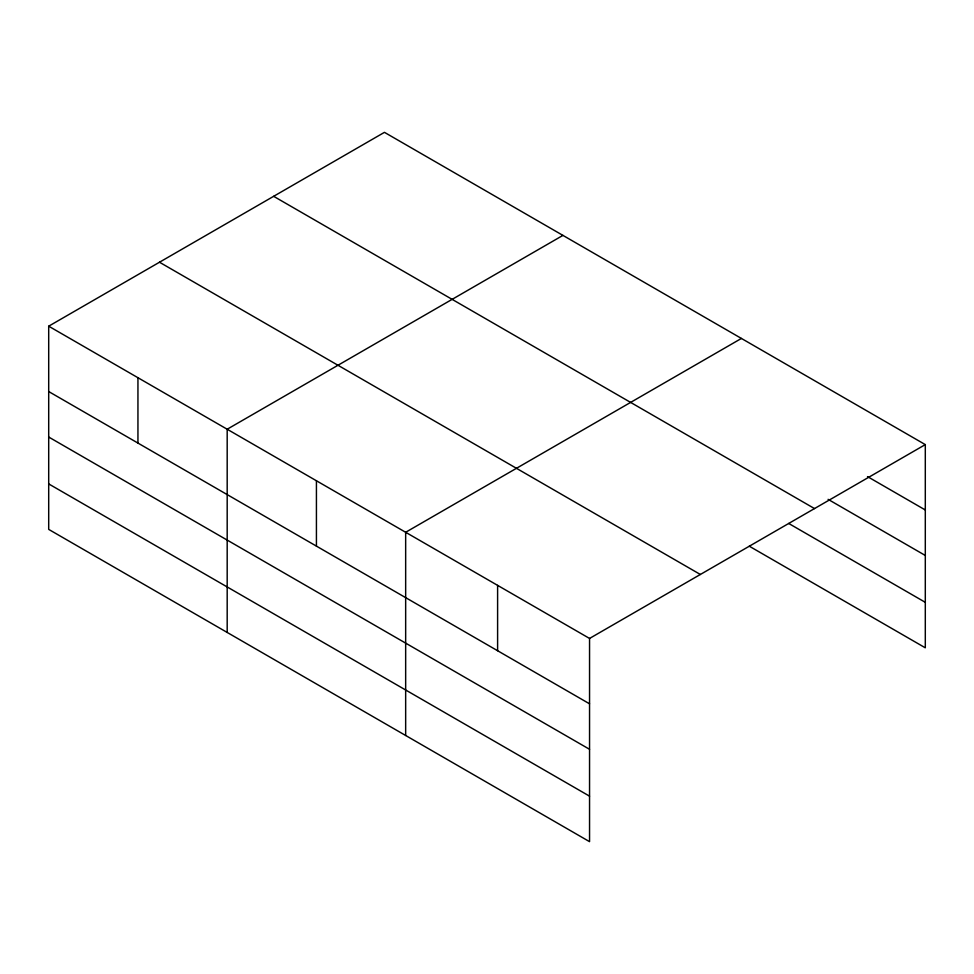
<?xml version="1.0" encoding="UTF-8"?>
<svg xmlns="http://www.w3.org/2000/svg" width="974" height="974" viewBox="0 0 974 974"><rect width="100%" height="100%" fill="white"/><g stroke="black" fill="none" stroke-linecap="round" stroke-linejoin="round"><path stroke-width="1.46" d="M589.55 749.298L589.55 638.445L48.7 326.193L48.7 529.393L589.55 841.658L589.55 749.298L48.7 437.034M749.286 546.195L925.3 647.807L925.3 444.607L384.45 132.342L48.7 326.193M562.923 235.391L227.185 429.23L227.185 632.443M741.409 338.441L405.659 532.279L405.659 735.48M589.55 638.445L925.3 444.607M867.505 476.603L925.3 509.974M828.095 499.345L925.3 555.46M273.645 196.31L814.508 508.574M788.697 523.452L925.3 602.322M159.493 262.225L700.355 574.477M48.7 391.548L589.55 703.812M48.7 483.908L589.55 796.16M497.604 585.362L497.604 650.729M316.428 480.754L316.428 546.122M137.943 377.705L137.943 443.073"/></g></svg>
